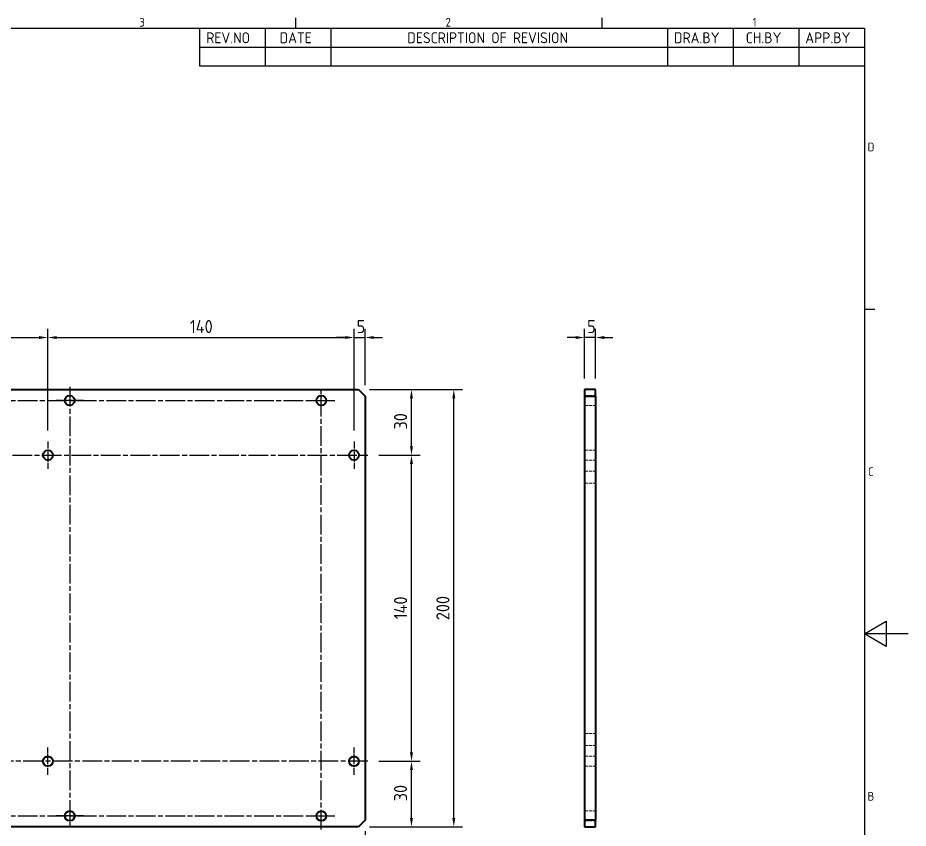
# Model space of a CAD drawing. Header units: millimetres. Extents: x 0 to 840, y 0 to 594.
# Drawn here: x 432.9 to 840, y 208.1 to 578.8 of the extents above; entities that cross this region are included whole.
import ezdxf

# ---------------------------------------------------------------- set-up
doc = ezdxf.new("R2010")
doc.units = ezdxf.units.MM
doc.header["$LTSCALE"] = 2
doc.linetypes.add('CHAIN', pattern=[0.35429999999999995, 0.2362, -0.0295, 0.0591, -0.0295])
doc.linetypes.add('DASHED', pattern=[0.2067, 0.1654, -0.0413])
doc.layers.get('0').update_dxf_attribs({"color": 3, "lineweight": 25})
for name, color, linetype, lineweight in [('가려진 것(ISO)', 2, 'DASHED', 18), ('가시적인 것(ISO)', 3, 'Continuous', 40), ('경계(ISO)', 7, 'Continuous', 25), ('기호(ISO)', 5, 'Continuous', 25), ('중심 표식(ISO)', 1, 'Continuous', 25), ('중심선(ISO)', 1, 'Continuous', 25), ('치수(ISO)', 2, 'Continuous', 25)]:
    doc.layers.add(name, color=color, linetype=linetype, lineweight=lineweight)
doc.styles.add('ISO Proportiona M2B', font='isocp.shx')
doc.styles.add('문자 텍스트_PSTEK_POSCO', font='isocp.shx')
doc.styles.add('치수 텍스트_PSTEK_POSCO', font='isocp.shx')
doc.dimstyles.new('치수_PSTEK_POSCO', dxfattribs={"dimscale": 2, "dimtxt": 3, "dimasz": 2, "dimexe": 2, "dimexo": 2.5, "dimgap": 1, "dimtad": 1, "dimrnd": 1e-08, "dimdsep": 46, "dimtxsty": '치수 텍스트_PSTEK_POSCO', "dimcen": 0.09, "dimdle": 10, "dimclrd": 7, "dimclre": 7, "dimclrt": 2, "dimadec": 1, "dimazin": 2, "dimtfac": 1, "dimtmove": 0, "dimatfit": 3, "dimfxl": 0, "dimtolj": 1, "dimlwd": -1, "dimlwe": -1, "dimarcsym": 0})

# ---------------------------------------------------------------- blocks, each defined once
blk = doc.blocks.new('경계 Default Border')
at = {"layer": '경계(ISO)'}
for p, q in [((280, 287.0000076293945), (280, 289.4000053405762)), ((350, 287.0000076293945), (350, 289.4000053405762)), ((410, 222.7499961853027), (412.400016784668, 222.7499961853027))]:
    blk.add_line(p, q, dxfattribs=at)
at = {"layer": '경계(ISO)', "flags": 128}
for points in [[(10, 10), (10, 287.0000076293945), (410, 287.0000076293945), (410, 10), (10, 10)], [(420, 148.5000038146973), (410, 148.5000038146973), (415, 151.3867473602295), (415, 145.6132507324219), (410, 148.5000038146973)]]:
    blk.add_lwpolyline(points, dxfattribs=at)
at = {"layer": '경계(ISO)', "color": 2, "char_height": 2.000000029802322, "attachment_point": 7, "style": '문자 텍스트_PSTEK_POSCO'}
for s, insert in [('3', (244.2216924577951, 287.3809296778403)), ('2', (314.2216924577951, 287.3809296778403)), ('1', (384.4445768743753, 287.4)), ('D', (410.718846771929, 258.8559296629392)), ('C', (410.8296930082771, 184.6059296629392)), ('B', (410.718846771929, 110.3559296629392))]:
    blk.add_mtext(s, dxfattribs=dict(at, insert=insert))
blk = doc.blocks.new('리비전 내역')
at = {"layer": '기호(ISO)'}
for p, q in [((258, 287.0000076293945), (410, 287.0000076293945)), ((258, 287.0000076293945), (258, 282.7200076293945)), ((273, 287.0000076293945), (273, 282.7200076293945)), ((288, 287.0000076293945), (288, 282.7200076293945)), ((365, 287.0000076293945), (365, 282.7200076293945)), ((380, 287.0000076293945), (380, 282.7200076293945)), ((395, 287.0000076293945), (395, 282.7200076293945)), ((410, 287.0000076293945), (410, 282.7200076293945)), ((258, 282.7200076293945), (410, 282.7200076293945)), ((258, 282.7200076293945), (258, 278.4400076293945)), ((273, 282.7200076293945), (273, 278.4400076293945)), ((288, 282.7200076293945), (288, 278.4400076293945)), ((365, 282.7200076293945), (365, 278.4400076293945)), ((380, 282.7200076293945), (380, 278.4400076293945)), ((395, 282.7200076293945), (395, 278.4400076293945)), ((410, 282.7200076293945), (410, 278.4400076293945)), ((258, 278.4400076293945), (410, 278.4400076293945))]:
    blk.add_line(p, q, dxfattribs=at)
at = {"layer": '기호(ISO)', "color": 2, "char_height": 2.5, "attachment_point": 7, "style": 'ISO Proportiona M2B'}
for s, insert in [('REV.NO', (259.5271157026291, 283.5831900503393)), ('DATE', (276.3142317728366, 283.5831900503393)), ('DESCRIPTION OF REVISION', (305.5070204333629, 283.5831900503393)), ('DRA.BY', (366.4757339553204, 283.5831900503393)), ('CH.BY', (382.8642915086117, 283.5831900503393)), ('APP.BY', (396.4777339604404, 283.5831900503393))]:
    blk.add_mtext(s, dxfattribs=dict(at, insert=insert))
blk = doc.blocks.new('*D24')
at = {"layer": 'Defpoints', "color": 0, "transparency": 16777216}
for p in [(446.6407348080904, 432.5705727611205), (306.6407348080904, 385.0146204974134), (446.6407348080904, 385.0146204974134)]:
    blk.add_point(p, dxfattribs=at)
at = {"layer": '치수(ISO)', "color": 7, "transparency": 16777216}
for p, q in [((306.6407348080904, 390.0146204974134), (306.6407348080904, 436.5705727611205)), ((446.6407348080904, 390.0146204974134), (446.6407348080904, 436.5705727611205)), ((310.6407348080904, 432.5705727611205), (442.6407348080904, 432.5705727611205))]:
    blk.add_line(p, q, dxfattribs=at)
for points in [[(310.6407348080904, 433.2372394277872), (310.6407348080904, 431.9039060944538), (306.6407348080904, 432.5705727611205)], [(442.6407348080904, 433.2372394277872), (442.6407348080904, 431.9039060944538), (446.6407348080904, 432.5705727611205)]]:
    blk.add_solid(points, dxfattribs=at)
at = {"layer": '치수(ISO)', "color": 2, "transparency": 16777216, "insert": (371.558372603366, 437.5705727611205), "char_height": 6, "attachment_point": 4, "style": '치수 텍스트_PSTEK_POSCO'}
blk.add_mtext('\\A1;140', dxfattribs=at)
blk = doc.blocks.new('*D25')
at = {"layer": 'Defpoints', "color": 0, "transparency": 16777216}
for p in [(586.6407348080904, 432.5705727611205), (446.6407348080904, 385.0146204974134), (586.6407348080904, 385.0146204974134)]:
    blk.add_point(p, dxfattribs=at)
at = {"layer": '치수(ISO)', "color": 7, "transparency": 16777216}
for p, q in [((446.6407348080904, 390.0146204974134), (446.6407348080904, 436.5705727611205)), ((586.6407348080904, 390.0146204974134), (586.6407348080904, 436.5705727611205)), ((450.6407348080904, 432.5705727611205), (582.6407348080904, 432.5705727611205))]:
    blk.add_line(p, q, dxfattribs=at)
for points in [[(450.6407348080904, 433.2372394277872), (450.6407348080904, 431.9039060944538), (446.6407348080904, 432.5705727611205)], [(582.6407348080904, 433.2372394277872), (582.6407348080904, 431.9039060944538), (586.6407348080904, 432.5705727611205)]]:
    blk.add_solid(points, dxfattribs=at)
at = {"layer": '치수(ISO)', "color": 2, "transparency": 16777216, "insert": (511.558372603366, 437.5705727611205), "char_height": 6, "attachment_point": 4, "style": '치수 텍스트_PSTEK_POSCO'}
blk.add_mtext('\\A1;140', dxfattribs=at)
blk = doc.blocks.new('*D26')
at = {"layer": 'Defpoints', "color": 0, "transparency": 16777216}
for p in [(591.6407348080904, 432.5705727611205), (591.6407348080904, 405.7646204974134), (586.6407348080904, 385.0146204974134)]:
    blk.add_point(p, dxfattribs=at)
at = {"layer": '치수(ISO)', "color": 7, "transparency": 16777216}
for p, q in [((586.6407348080904, 390.0146204974134), (586.6407348080904, 436.5705727611205)), ((591.6407348080904, 410.7646204974134), (591.6407348080904, 436.5705727611205)), ((582.6407348080904, 432.5705727611205), (578.6407348080904, 432.5705727611205)), ((586.6407348080904, 432.5705727611205), (591.6407348080904, 432.5705727611205)), ((595.6407348080904, 432.5705727611205), (599.6407348080904, 432.5705727611205))]:
    blk.add_line(p, q, dxfattribs=at)
for points in [[(582.6407348080904, 433.2372394277872), (582.6407348080904, 431.9039060944538), (586.6407348080904, 432.5705727611205)], [(595.6407348080904, 433.2372394277872), (595.6407348080904, 431.9039060944538), (591.6407348080904, 432.5705727611205)]]:
    blk.add_solid(points, dxfattribs=at)
at = {"layer": '치수(ISO)', "color": 2, "transparency": 16777216, "insert": (587.8164707393785, 437.5705727611205), "char_height": 6, "attachment_point": 4, "style": '치수 텍스트_PSTEK_POSCO'}
blk.add_mtext('\\A1;5', dxfattribs=at)
blk = doc.blocks.new('*D30')
at = {"layer": 'Defpoints', "color": 0, "transparency": 16777216}
for p in [(591.6407348080904, 211.7646204974134), (571.6407348080904, 207.5146204974134), (591.6407348080904, 183.3365787963382)]:
    blk.add_point(p, dxfattribs=at)
at = {"layer": '치수(ISO)', "color": 7, "transparency": 16777216}
for p, q in [((591.6407348080904, 206.7646204974134), (591.6407348080904, 179.3365787963382)), ((571.6407348080904, 202.5146204974134), (571.6407348080904, 179.3365787963382)), ((575.6407348080904, 183.3365787963382), (587.6407348080904, 183.3365787963382))]:
    blk.add_line(p, q, dxfattribs=at)
for points in [[(575.6407348080904, 184.0032454630048), (575.6407348080904, 182.6699121296715), (571.6407348080904, 183.3365787963382)], [(587.6407348080904, 184.0032454630048), (587.6407348080904, 182.6699121296715), (591.6407348080904, 183.3365787963382)]]:
    blk.add_solid(points, dxfattribs=at)
at = {"layer": '치수(ISO)', "color": 2, "transparency": 16777216, "insert": (578.2821915010038, 188.3371693475193), "char_height": 6, "attachment_point": 4, "style": '치수 텍스트_PSTEK_POSCO'}
blk.add_mtext('\\A1;20', dxfattribs=at)
blk = doc.blocks.new('*D34')
at = {"layer": 'Defpoints', "color": 0, "transparency": 16777216}
for p in [(588.6407348080903, 408.7646204974135), (612.8907348080905, 408.7646204974135), (592.8907348080904, 378.7646204974134)]:
    blk.add_point(p, dxfattribs=at)
at = {"layer": '치수(ISO)', "color": 7, "transparency": 16777216}
for p, q in [((593.6407348080903, 408.7646204974135), (616.8907348080905, 408.7646204974135)), ((612.8907348080905, 382.7646204974134), (612.8907348080905, 404.7646204974135)), ((597.8907348080904, 378.7646204974134), (616.8907348080905, 378.7646204974134))]:
    blk.add_line(p, q, dxfattribs=at)
for points in [[(612.2240681414239, 404.7646204974135), (613.5574014747572, 404.7646204974135), (612.8907348080905, 408.7646204974135)], [(612.2240681414239, 382.7646204974134), (613.5574014747572, 382.7646204974134), (612.8907348080905, 378.7646204974134)]]:
    blk.add_solid(points, dxfattribs=at)
at = {"layer": '치수(ISO)', "color": 2, "transparency": 16777216, "insert": (607.8907348080904, 390.482258292689), "char_height": 6, "attachment_point": 4, "rotation": 90, "style": '치수 텍스트_PSTEK_POSCO'}
blk.add_mtext('\\A1;30', dxfattribs=at)
blk = doc.blocks.new('*D35')
at = {"layer": 'Defpoints', "color": 0, "transparency": 16777216}
for p in [(592.8907348080904, 378.7646204974134), (612.8907348080905, 378.7646204974134), (592.8907348080904, 238.7646204974134)]:
    blk.add_point(p, dxfattribs=at)
at = {"layer": '치수(ISO)', "color": 7, "transparency": 16777216}
for p, q in [((597.8907348080904, 378.7646204974134), (616.8907348080905, 378.7646204974134)), ((612.8907348080904, 242.7646204974134), (612.8907348080905, 374.7646204974134)), ((597.8907348080904, 238.7646204974134), (616.8907348080904, 238.7646204974134))]:
    blk.add_line(p, q, dxfattribs=at)
for points in [[(612.2240681414239, 374.7646204974134), (613.5574014747572, 374.7646204974134), (612.8907348080905, 378.7646204974134)], [(612.2240681414238, 242.7646204974134), (613.5574014747571, 242.7646204974134), (612.8907348080904, 238.7646204974134)]]:
    blk.add_solid(points, dxfattribs=at)
at = {"layer": '치수(ISO)', "color": 2, "transparency": 16777216, "insert": (607.8907348080904, 303.6822582926891), "char_height": 6, "attachment_point": 4, "rotation": 90, "style": '치수 텍스트_PSTEK_POSCO'}
blk.add_mtext('\\A1;140', dxfattribs=at)
blk = doc.blocks.new('*D36')
at = {"layer": 'Defpoints', "color": 0, "transparency": 16777216}
for p in [(592.8907348080904, 238.7646204974134), (612.8907348080904, 238.7646204974134), (588.6407348080904, 208.7646204974134)]:
    blk.add_point(p, dxfattribs=at)
at = {"layer": '치수(ISO)', "color": 7, "transparency": 16777216}
for p, q in [((597.8907348080904, 238.7646204974134), (616.8907348080904, 238.7646204974134)), ((612.8907348080904, 212.7646204974134), (612.8907348080904, 234.7646204974134)), ((593.6407348080904, 208.7646204974134), (616.8907348080904, 208.7646204974134))]:
    blk.add_line(p, q, dxfattribs=at)
for points in [[(612.2240681414238, 234.7646204974134), (613.5574014747571, 234.7646204974134), (612.8907348080904, 238.7646204974134)], [(612.2240681414238, 212.7646204974134), (613.5574014747571, 212.7646204974134), (612.8907348080904, 208.7646204974134)]]:
    blk.add_solid(points, dxfattribs=at)
at = {"layer": '치수(ISO)', "color": 2, "transparency": 16777216, "insert": (607.8907348080904, 220.442258292689), "char_height": 6, "attachment_point": 4, "rotation": 90, "style": '치수 텍스트_PSTEK_POSCO'}
blk.add_mtext('\\A1;30', dxfattribs=at)
blk = doc.blocks.new('*D40')
at = {"layer": 'Defpoints', "color": 0, "transparency": 16777216}
for p in [(692.0155856626878, 432.5705727611205), (692.0155856626878, 408.7646204974135), (697.0155856626878, 408.7646204974135)]:
    blk.add_point(p, dxfattribs=at)
at = {"layer": '치수(ISO)', "color": 7, "transparency": 16777216}
for p, q in [((692.0155856626878, 413.7646204974135), (692.0155856626878, 436.5705727611205)), ((697.0155856626878, 413.7646204974135), (697.0155856626878, 436.5705727611205)), ((688.0155856626878, 432.5705727611205), (684.0155856626878, 432.5705727611205)), ((697.0155856626878, 432.5705727611205), (692.0155856626878, 432.5705727611205)), ((701.0155856626878, 432.5705727611205), (705.0155856626878, 432.5705727611205))]:
    blk.add_line(p, q, dxfattribs=at)
for points in [[(688.0155856626878, 433.2372394277872), (688.0155856626878, 431.9039060944538), (692.0155856626878, 432.5705727611205)], [(701.0155856626878, 433.2372394277872), (701.0155856626878, 431.9039060944538), (697.0155856626878, 432.5705727611205)]]:
    blk.add_solid(points, dxfattribs=at)
at = {"layer": '치수(ISO)', "color": 2, "transparency": 16777216, "insert": (693.1913215939759, 437.5705727611205), "char_height": 6, "attachment_point": 4, "style": '치수 텍스트_PSTEK_POSCO'}
blk.add_mtext('\\A1;5', dxfattribs=at)
blk = doc.blocks.new('*D43')
at = {"layer": 'Defpoints', "color": 0, "transparency": 16777216}
for p in [(149.1407348080904, 211.7646204974134), (591.6407348080904, 211.7646204974134), (591.6407348080904, 161.6254124391621)]:
    blk.add_point(p, dxfattribs=at)
at = {"layer": '치수(ISO)', "color": 7, "transparency": 16777216}
for p, q in [((149.1407348080904, 206.7646204974134), (149.1407348080904, 157.6254124391621)), ((591.6407348080904, 206.7646204974134), (591.6407348080904, 157.6254124391621)), ((153.1407348080904, 161.6254124391621), (587.6407348080904, 161.6254124391621))]:
    blk.add_line(p, q, dxfattribs=at)
for points in [[(153.1407348080904, 162.2920791058287), (153.1407348080904, 160.9587457724954), (149.1407348080904, 161.6254124391621)], [(587.6407348080904, 162.2920791058287), (587.6407348080904, 160.9587457724954), (591.6407348080904, 161.6254124391621)]]:
    blk.add_solid(points, dxfattribs=at)
at = {"layer": '치수(ISO)', "color": 2, "transparency": 16777216, "insert": (361.2664707393785, 166.6260029903432), "char_height": 6, "attachment_point": 4, "style": '치수 텍스트_PSTEK_POSCO'}
blk.add_mtext('\\A1;442.5', dxfattribs=at)
blk = doc.blocks.new('*D44')
at = {"layer": 'Defpoints', "color": 0, "transparency": 16777216}
for p in [(588.6407348080903, 408.7646204974135), (632.2430627116969, 408.7646204974135), (588.6407348080904, 208.7646204974134)]:
    blk.add_point(p, dxfattribs=at)
at = {"layer": '치수(ISO)', "color": 7, "transparency": 16777216}
for p, q in [((593.6407348080903, 408.7646204974135), (636.2430627116969, 408.7646204974135)), ((632.2430627116968, 212.7646204974134), (632.2430627116969, 404.7646204974135)), ((593.6407348080904, 208.7646204974134), (636.2430627116968, 208.7646204974134))]:
    blk.add_line(p, q, dxfattribs=at)
for points in [[(631.5763960450303, 404.7646204974135), (632.9097293783635, 404.7646204974135), (632.2430627116969, 408.7646204974135)], [(631.5763960450302, 212.7646204974134), (632.9097293783634, 212.7646204974134), (632.2430627116968, 208.7646204974134)]]:
    blk.add_solid(points, dxfattribs=at)
at = {"layer": '치수(ISO)', "color": 2, "transparency": 16777216, "insert": (627.2424721605157, 303.2860771903268), "char_height": 6, "attachment_point": 4, "rotation": 90, "style": '치수 텍스트_PSTEK_POSCO'}
blk.add_mtext('\\A1;200', dxfattribs=at)

msp = doc.modelspace()

# ---------------------------------------------------------------- linework, layer by layer
at = {"layer": '가려진 것(ISO)', "ltscale": 4.761641502380371}
for p, q in [((692.0155856626827, 406.0146204974135), (697.0155856626827, 406.0146204974135)), ((692.0155856626827, 401.5146204974135), (697.0155856626827, 401.5146204974135)), ((692.0155856626872, 381.0146204974134), (697.0155856626872, 381.0146204974134)), ((692.0155856626872, 376.5146204974134), (697.0155856626872, 376.5146204974134)), ((692.0155856625761, 371.5146204974118), (697.0155856625761, 371.5146204974118)), ((692.0155856625761, 366.0146204974119), (697.0155856625761, 366.0146204974119)), ((692.0155856625761, 251.5146204974113), (697.0155856625761, 251.5146204974113)), ((692.0155856625761, 246.0146204974113), (697.0155856625761, 246.0146204974113)), ((692.0155856626872, 241.0146204974134), (697.0155856626872, 241.0146204974134)), ((692.0155856626872, 236.5146204974134), (697.0155856626872, 236.5146204974134)), ((692.0155856626827, 216.0146204974134), (697.0155856626827, 216.0146204974134)), ((692.0155856626827, 211.5146204974134), (697.0155856626827, 211.5146204974134))]:
    msp.add_line(p, q, dxfattribs=at)
at = {"layer": '가시적인 것(ISO)'}
for p, q in [((152.1407348080904, 408.7646204974134), (588.6407348080903, 408.7646204974135)), ((588.6407348080904, 408.7646204974135), (591.6407348080904, 405.7646204974134)), ((692.0155856626878, 408.7646204974135), (692.0155856626887, 405.7646204974134)), ((697.0155856626878, 408.7646204974135), (692.0155856626878, 408.7646204974135)), ((697.0155856626887, 405.7646204974134), (697.0155856626878, 408.7646204974135)), ((591.6407348080904, 405.7646204974134), (591.6407348080904, 211.7646204974134)), ((692.0155856626887, 405.7646204974134), (697.0155856626887, 405.7646204974134)), ((692.0155856626887, 405.7646204974134), (692.0155856626887, 211.7646204974134)), ((697.0155856626887, 405.7646204974134), (697.0155856626887, 211.7646204974134)), ((591.6407348080904, 211.7646204974134), (588.6407348080904, 208.7646204974134)), ((697.0155856626887, 211.7646204974134), (692.0155856626887, 211.7646204974134)), ((692.0155856626887, 211.7646204974134), (692.0155856626878, 208.7646204974134)), ((697.0155856626878, 208.7646204974134), (697.0155856626887, 211.7646204974134)), ((588.6407348080904, 208.7646204974134), (152.1407348080903, 208.7646204974134)), ((692.0155856626878, 208.7646204974134), (697.0155856626878, 208.7646204974134))]:
    msp.add_line(p, q, dxfattribs=at)
for centre in [(456.6407348080904, 403.7646204974135), (571.6407348080904, 403.7646204974135), (446.6407348080904, 378.7646204974134), (586.6407348080904, 378.7646204974134), (446.6407348080904, 238.7646204974134), (586.6407348080904, 238.7646204974134), (456.6407348080904, 213.7646204974134), (571.6407348080904, 213.7646204974134)]:
    msp.add_circle(centre, 2.25, dxfattribs=at)
at = {"layer": '중심 표식(ISO)', "linetype": 'CHAIN', "ltscale": 6.9449462890625}
for p, q in [((462.8907348080904, 403.7646204974135), (450.3907348080904, 403.7646204974135)), ((565.3907348080904, 403.7646204974135), (577.8907348080904, 403.7646204974135)), ((446.6407348080904, 385.0146204974134), (446.6407348080904, 372.5146204974134)), ((586.6407348080904, 385.0146204974134), (586.6407348080904, 372.5146204974134)), ((446.6407348080904, 232.5146204974134), (446.6407348080904, 245.0146204974134)), ((586.6407348080904, 232.5146204974134), (586.6407348080904, 245.0146204974134)), ((462.8907348080904, 213.7646204974134), (450.3907348080904, 213.7646204974134)), ((565.3907348080904, 213.7646204974134), (577.8907348080904, 213.7646204974134))]:
    msp.add_line(p, q, dxfattribs=at)
at = {"layer": '중심선(ISO)', "linetype": 'CHAIN', "ltscale": 19.05165100097656}
for p, q in [((456.6407348080904, 410.0146204974135), (456.6407348080904, 207.5146204974134)), ((571.6407348080904, 207.5146204974134), (571.6407348080904, 410.0146204974135)), ((230.3907348080904, 403.7646204974135), (577.8907348080904, 403.7646204974135)), ((160.3907348080904, 378.7646204974134), (592.8907348080904, 378.7646204974134)), ((592.8907348080904, 238.7646204974134), (160.3907348080904, 238.7646204974134)), ((230.3907348080904, 213.7646204974134), (577.8907348080904, 213.7646204974134))]:
    msp.add_line(p, q, dxfattribs=at)

# ---------------------------------------------------------------- block references
at = {"xscale": 2, "yscale": 2, "zscale": 2}
msp.add_blockref('경계 Default Border', (0, 0), dxfattribs=at)
at = {"layer": '기호(ISO)', "xscale": 2, "yscale": 2, "zscale": 2}
msp.add_blockref('리비전 내역', (0, 0), dxfattribs=at)

# ---------------------------------------------------------------- dimensions: what is measured, and where the dimension line sits
at = {"layer": '치수(ISO)', "color": 7}
for base, p1, p2, angle, override, picture, middle in [((446.6407348080904, 432.5705727611205), (306.6407348080904, 385.0146204974134), (446.6407348080904, 385.0146204974134), 180, {"dimdec": 2, "dimtp": 0, "dimtm": -0, "dimtdec": 2, "dimtofl": 0, "dimatfit": 1}, '*D24', (376.6607348080904, 432.5705727611205)), ((586.6407348080904, 432.5705727611205), (446.6407348080904, 385.0146204974134), (586.6407348080904, 385.0146204974134), 180, {"dimdec": 2, "dimtp": 0, "dimtm": -0, "dimtdec": 2, "dimtofl": 0, "dimatfit": 1}, '*D25', (516.6607348080904, 432.5705727611205)), ((591.6407348080904, 432.5705727611205), (586.6407348080904, 385.0146204974134), (591.6407348080904, 405.7646204974134), 180, {"dimdec": 2, "dimtp": 0, "dimtm": -0, "dimtdec": 2, "dimtofl": 1, "dimatfit": 1}, '*D26', (589.1407348080904, 432.5705727611205)), ((692.0155856626878, 432.5705727611205), (697.0155856626878, 408.7646204974135), (692.0155856626878, 408.7646204974135), 180, {"dimdec": 2, "dimtp": 0, "dimtm": -0, "dimtdec": 2, "dimtofl": 1, "dimatfit": 1}, '*D40', (694.5155856626878, 432.5705727611205)), ((612.8907348080905, 408.7646204974135), (592.8907348080904, 378.7646204974134), (588.6407348080903, 408.7646204974135), 90, {"dimdec": 2, "dimtp": 0, "dimtm": -0, "dimtdec": 2, "dimtofl": 0, "dimatfit": 1}, '*D34', (612.8907348080904, 393.7846204974135)), ((632.2430627116969, 408.7646204974135), (588.6407348080904, 208.7646204974134), (588.6407348080903, 408.7646204974135), 90, {"dimdec": 2, "dimtp": 0, "dimtm": -0, "dimtdec": 2, "dimtofl": 0, "dimatfit": 1}, '*D44', (632.2430627116968, 308.7646204974134)), ((612.8907348080905, 378.7646204974134), (592.8907348080904, 238.7646204974134), (592.8907348080904, 378.7646204974134), 90, {"dimdec": 2, "dimtp": 0, "dimtm": -0, "dimtdec": 2, "dimtofl": 0, "dimatfit": 1}, '*D35', (612.8907348080904, 308.7846204974135)), ((612.8907348080904, 238.7646204974134), (588.6407348080904, 208.7646204974134), (592.8907348080904, 238.7646204974134), 90, {"dimdec": 2, "dimtp": 0, "dimtm": -0, "dimtdec": 2, "dimtofl": 0, "dimatfit": 1}, '*D36', (612.8907348080904, 223.7446204974134)), ((591.6407348080904, 183.3365787963382), (571.6407348080904, 207.5146204974134), (591.6407348080904, 211.7646204974134), 180, {"dimdec": 2, "dimtp": 0, "dimtm": -0, "dimtdec": 2, "dimtofl": 0, "dimatfit": 1}, '*D30', (581.6607348080904, 183.3365787963382))]:
    dim = msp.add_linear_dim(base=base, p1=p1, p2=p2, angle=angle, dimstyle='치수_PSTEK_POSCO', override=override, dxfattribs=at)
    dim.commit()
    dim.dimension.update_dxf_attribs({"geometry": picture, "text_midpoint": middle, "dimtype": 160})
dim = msp.add_linear_dim(base=(591.6407348080904, 161.6254124391621), p1=(149.1407348080904, 211.7646204974134), p2=(591.6407348080904, 211.7646204974134), dimstyle='치수_PSTEK_POSCO', override={"dimdec": 2, "dimtp": 0, "dimtm": -0, "dimtdec": 2, "dimtofl": 0, "dimatfit": 1}, dxfattribs=at)
dim.commit()
dim.dimension.update_dxf_attribs({"geometry": '*D43', "text_midpoint": (370.3907348080904, 161.6254124391621), "dimtype": 160})

doc.saveas('drawing.dxf')
